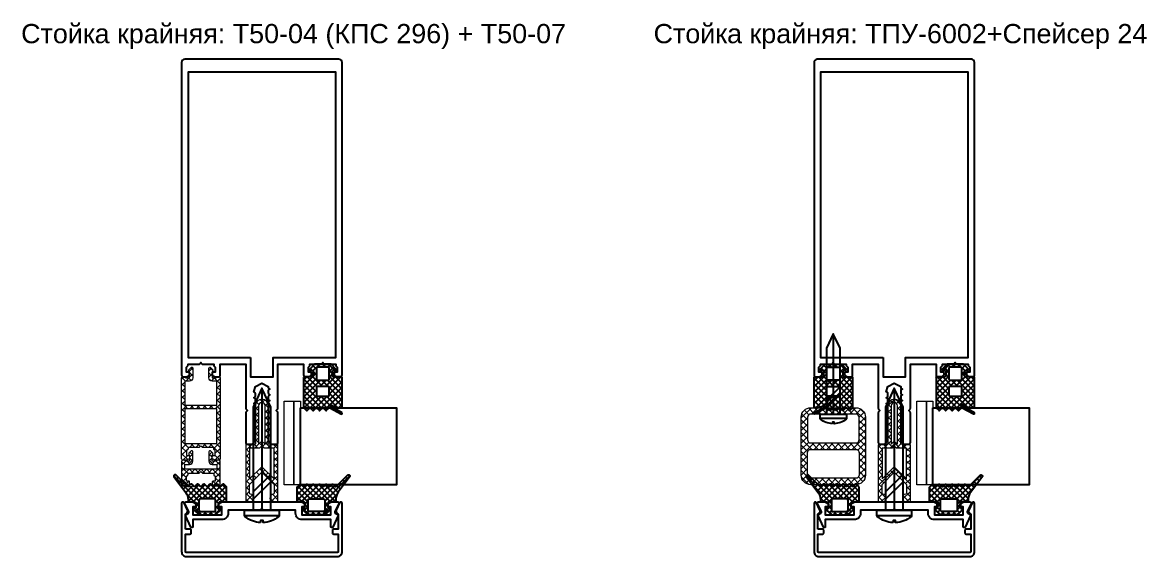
# Model space of a CAD drawing. Header units: millimetres. Extents: x 1744 to 18744, y -2272 to 2782.
# Drawn here: x 12708.1 to 13058.3, y 214.4 to 380.8 of the extents above; entities that cross this region are included whole.
import ezdxf

# ---------------------------------------------------------------- set-up
doc = ezdxf.new("R2010")
doc.units = ezdxf.units.MM
doc.layers.add('Steklopaket', color=5, linetype='Continuous')
doc.layers.add('подписи', color=7, linetype='Continuous')
for name, color, linetype, lineweight in [('Подкладки', 1, 'Continuous', 20), ('Уплотнители', 1, 'Continuous', 20), ('Штриховка', 1, 'Continuous', 5)]:
    doc.layers.add(name, color=color, linetype=linetype, lineweight=lineweight)
doc.styles.get("Standard").update_dxf_attribs({"font": 'arial.ttf'})

# ---------------------------------------------------------------- blocks, each defined once
blk = doc.blocks.new('КП45548')
at = {"color": 146, "true_color": 0x105689}
blk.add_lwpolyline([(-25, 21.5, 0.414214), (-24.5, 21), (-23.57, 21, 0.116434), (-23.44, 21.03), (-22.67, 21.42, 0.284079), (-22.5, 21.69), (-22.5, 22.2, 0.414214), (-22.8, 22.5), (-23.5, 22.5), (-23.5, 24), (-23.09, 24.41, 0.198912), (-23, 24.62), (-23, 25), (-19.44, 25, 0.284079), (-19.17, 25.17), (-19, 25.5), (-18.83, 25.17, 0.284079), (-18.56, 25), (-15, 25), (-15, 24.62, 0.198912), (-14.91, 24.41), (-14.5, 24), (-14.5, 22.5), (-15.2, 22.5, 0.414214), (-15.5, 22.2), (-15.5, 21.69, 0.284079), (-15.33, 21.42), (-14.56, 21.03, 0.116434), (-14.43, 21), (-13.5, 21, 0.414214), (-13, 21.5), (-13, 25), (-5, 25), (-5, 11.12, 0.198912), (-4.91, 10.91), (-4.5, 10.5), (-4.91, 10.09, 0.198912), (-5, 9.88), (-5, 0.5, 0.414214), (-4.5, 0), (-3.12, 0, 0.198912), (-2.91, 0.09), (-2.09, 0.91, 0.198912), (-2, 1.12), (-2, 1.46, 0.284079), (-2.17, 1.73), (-2.5, 1.9), (-2.17, 2.07, 0.284079), (-2, 2.34), (-2, 3.26, 0.284079), (-2.17, 3.53), (-2.5, 3.7), (-2.17, 3.87, 0.284079), (-2, 4.14), (-2, 5.06, 0.284079), (-2.17, 5.33), (-2.5, 5.5), (-2.17, 5.67, 0.284079), (-2, 5.94), (-2, 6.86, 0.284079), (-2.17, 7.13), (-2.5, 7.3), (-2.17, 7.47, 0.284079), (-2, 7.74), (-2, 8.66, 0.284079), (-2.17, 8.93), (-2.5, 9.1), (-2.17, 9.27, 0.284079), (-2, 9.54), (-2, 10.46, 0.284079), (-2.17, 10.73), (-2.5, 10.9), (-2.17, 11.07, 0.284079), (-2, 11.34), (-2, 12.26, 0.284079), (-2.17, 12.53), (-2.5, 12.7), (-2.17, 12.87, 0.284079), (-2, 13.14), (-2, 14.06, 0.284079), (-2.17, 14.33), (-2.5, 14.5), (-2.17, 14.67, 0.284079), (-2, 14.94), (-2, 15.86, 0.284079), (-2.17, 16.13), (-2.5, 16.3), (-2, 18), (0, 19), (2, 18), (2, 17.64, 0.284079), (2.17, 17.37), (2.5, 17.2), (2.17, 17.03, 0.284079), (2, 16.76), (2, 15.84, 0.284079), (2.17, 15.57), (2.5, 15.4), (2.17, 15.23, 0.284079), (2, 14.96), (2, 14.04, 0.284079), (2.17, 13.77), (2.5, 13.6), (2.17, 13.43, 0.284079), (2, 13.16), (2, 12.24, 0.284079), (2.17, 11.97), (2.5, 11.8), (2.17, 11.63, 0.284079), (2, 11.36), (2, 10.44, 0.284079), (2.17, 10.17), (2.5, 10), (2.17, 9.83, 0.284079), (2, 9.56), (2, 8.64, 0.284079), (2.17, 8.37), (2.5, 8.2), (2.17, 8.03, 0.284079), (2, 7.76), (2, 6.84, 0.284079), (2.17, 6.57), (2.5, 6.4), (2.17, 6.23, 0.284079), (2, 5.96), (2, 5.04, 0.284079), (2.17, 4.77), (2.5, 4.6), (2.17, 4.43, 0.284079), (2, 4.16), (2, 3.24, 0.284079), (2.17, 2.97), (2.5, 2.8), (2.17, 2.63, 0.284079), (2, 2.36), (2, 1.12, 0.198912), (2.09, 0.91), (2.91, 0.09, 0.198912), (3.12, 0), (4.5, 0, 0.414214), (5, 0.5), (5, 9.88, 0.198912), (4.91, 10.09), (4.5, 10.5), (4.91, 10.91, 0.198912), (5, 11.12), (5, 25), (13, 25), (13, 21.5, 0.414214), (13.5, 21), (14.43, 21, 0.116434), (14.56, 21.03), (15.33, 21.42, 0.284079), (15.5, 21.69), (15.5, 22.2, 0.414214), (15.2, 22.5), (14.5, 22.5), (14.5, 24), (14.91, 24.41, 0.198912), (15, 24.62), (15, 25), (18.56, 25, 0.284079), (18.83, 25.17), (19, 25.5), (19.17, 25.17, 0.284079), (19.44, 25), (23, 25), (23, 24.62, 0.198912), (23.09, 24.41), (23.5, 24), (23.5, 22.5), (22.8, 22.5, 0.414214), (22.5, 22.2), (22.5, 21.69, 0.284079), (22.67, 21.42), (23.44, 21.03, 0.116434), (23.57, 21), (24.5, 21, 0.414214), (25, 21.5), (25, 119, 0.414214), (24, 120), (-24, 120, 0.414214), (-25, 119)], format="xyb", close=True, dxfattribs=at)
blk.add_lwpolyline([(-3.5, 27), (-3.5, 21), (3.5, 21), (3.5, 27), (23, 27), (23, 116), (-23, 116), (-23, 27)], close=True, dxfattribs=at)
blk = doc.blocks.new('ТПУ-6002')
at = {"true_color": 0xafd9aa}
h = blk.add_hatch(dxfattribs=at)
h.set_pattern_fill('ANSI37', color=9, scale=10, angle=180, style=0)
h.set_pattern_definition([(225, (359.6389, 110.4286), (0.8838835, -0.8838835), []), (315, (359.6389, 110.4286), (0.8838835, 0.8838835), [])])
edge = h.paths.add_edge_path(flags=16)
edge.add_line((1.75, -1), (-1.75, -1))
edge.add_arc((-1.75, -1.25), 0.25, 90, 180)
edge.add_line((-2, -1.25), (-2, -4.75))
edge.add_arc((-1.75, -4.75), 0.25, 180, 270)
edge.add_line((-1.75, -5), (1.75, -5))
edge.add_arc((1.75, -4.75), 0.25, 270, 360)
edge.add_line((2, -4.75), (2, -1.25))
edge.add_arc((1.75, -1.25), 0.25, 0, 90)
edge = h.paths.add_edge_path()
edge.add_line((2.37, -12.66), (4.04, -13.57))
edge.add_arc((4.16, -13.35), 0.25, 241.5196, 270)
edge.add_line((4.16, -13.6), (5.75, -13.6))
edge.add_arc((5.75, -13.35), 0.25, 270, 360)
edge.add_line((6, -13.35), (6, -4.25))
edge.add_arc((5.75, -4.25), 0.25, 0, 90)
edge.add_line((5.75, -4), (3.25, -4))
edge.add_arc((3.25, -3.75), 0.25, 180, 270, ccw=False)
edge.add_line((3, -3.75), (3, -2.25))
edge.add_arc((3.25, -2.25), 0.25, 90, 180, ccw=False)
edge.add_line((3.25, -2), (3.9, -2))
edge.add_arc((3.9, -1.75), 0.25, 270, 405.0646)
edge.add_line((4.08, -1.57), (2.57, -0.07))
edge.add_arc((2.4, -0.25), 0.25, 45.0646, 90)
edge.add_line((2.4, 0), (-2.4, 0))
edge.add_arc((-2.4, -0.25), 0.25, 90, 134.9354)
edge.add_line((-2.57, -0.07), (-4.08, -1.57))
edge.add_arc((-3.9, -1.75), 0.25, 134.9354, 270)
edge.add_line((-3.9, -2), (-3.25, -2))
edge.add_arc((-3.25, -2.25), 0.25, 0, 90, ccw=False)
edge.add_line((-3, -2.25), (-3, -3.75))
edge.add_arc((-3.25, -3.75), 0.25, -90, 0, ccw=False)
edge.add_line((-3.25, -4), (-5.75, -4))
edge.add_arc((-5.75, -4.25), 0.25, 90, 180)
edge.add_line((-6, -4.25), (-6, -13.5))
edge.add_arc((-5.75, -13.5), 0.25, 180, 225)
edge.add_line((-5.93, -13.67), (-5.18, -14.42))
edge.add_arc((-5, -14.25), 0.25, 225, 315)
edge.add_line((-4.82, -14.42), (-4.18, -13.78))
edge.add_arc((-4, -13.95), 0.25, 45, 135, ccw=False)
edge.add_line((-3.82, -13.78), (-3.18, -14.42))
edge.add_arc((-3, -14.25), 0.25, 225, 315)
edge.add_line((-2.82, -14.42), (-2.18, -13.78))
edge.add_arc((-2, -13.95), 0.25, 45, 135, ccw=False)
edge.add_line((-1.82, -13.78), (-1.18, -14.42))
edge.add_arc((-1, -14.25), 0.25, 225, 315)
edge.add_line((-0.82, -14.42), (-0.18, -13.78))
edge.add_arc((0, -13.95), 0.25, 45, 135, ccw=False)
edge.add_line((0.18, -13.78), (0.82, -14.42))
edge.add_arc((1, -14.25), 0.25, 225, 315)
edge.add_line((1.18, -14.42), (1.87, -13.73))
edge.add_arc((2.04, -13.91), 0.25, 61.5196, 135, ccw=False)
edge.add_line((2.16, -13.69), (5.63, -15.57))
edge.add_arc((5.75, -15.35), 0.25, 241.5196, 421.5196)
edge.add_line((5.87, -15.13), (2.13, -13.1))
edge.add_arc((2.25, -12.88), 0.25, 61.5196, 241.5196, ccw=False)
edge = h.paths.add_edge_path(flags=16)
edge.add_line((1.75, -7), (-1.75, -7))
edge.add_arc((-1.75, -7.25), 0.25, 90, 180)
edge.add_line((-2, -7.25), (-2, -9.75))
edge.add_arc((-1.75, -9.75), 0.25, 180, 270)
edge.add_line((-1.75, -10), (1.75, -10))
edge.add_arc((1.75, -9.75), 0.25, 270, 360)
edge.add_line((2, -9.75), (2, -7.25))
edge.add_arc((1.75, -7.25), 0.25, 0, 90)
at = {"color": 9, "true_color": 0xafd9aa}
for points in [[(2.37, -12.66), (4.04, -13.57, 0.124913), (4.16, -13.6), (5.75, -13.6, 0.414214), (6, -13.35), (6, -4.25, 0.414214), (5.75, -4), (3.25, -4, -0.414214), (3, -3.75), (3, -2.25, -0.414214), (3.25, -2), (3.9, -2, 0.668587), (4.08, -1.57), (2.57, -0.07, 0.198619), (2.4, 0), (-2.4, 0, 0.198619), (-2.57, -0.07), (-4.08, -1.57, 0.668587), (-3.9, -2), (-3.25, -2, -0.414214), (-3, -2.25), (-3, -3.75, -0.414214), (-3.25, -4), (-5.75, -4, 0.414214), (-6, -4.25), (-6, -13.5, 0.198912), (-5.93, -13.67), (-5.18, -14.42, 0.414214), (-4.82, -14.42), (-4.18, -13.78, -0.414214), (-3.82, -13.78), (-3.18, -14.42, 0.414214), (-2.82, -14.42), (-2.18, -13.78, -0.414214), (-1.82, -13.78), (-1.18, -14.42, 0.414214), (-0.82, -14.42), (-0.18, -13.78, -0.414214), (0.18, -13.78), (0.82, -14.42, 0.414214), (1.18, -14.42), (1.87, -13.73, -0.332076), (2.16, -13.69), (5.63, -15.57, 1), (5.87, -15.13), (2.13, -13.1, -1)], [(1.75, -1), (-1.75, -1, 0.414214), (-2, -1.25), (-2, -4.75, 0.414214), (-1.75, -5), (1.75, -5, 0.414214), (2, -4.75), (2, -1.25, 0.414214)], [(1.75, -7), (-1.75, -7, 0.414214), (-2, -7.25), (-2, -9.75, 0.414214), (-1.75, -10), (1.75, -10, 0.414214), (2, -9.75), (2, -7.25, 0.414214)]]:
    blk.add_lwpolyline(points, format="xyb", close=True, dxfattribs=at)
blk = doc.blocks.new('КП45313-2')
blk.add_lwpolyline([(-12.43, -2.6, -0.116434), (-12.56, -2.57), (-13.33, -2.18, -0.284079), (-13.5, -1.92), (-13.5, -1.4, -0.414214), (-13.2, -1.1), (-12.5, -1.1), (-12.5, 1.4), (-21.5, 1.4), (-21.5, -1.1), (-20.8, -1.1, -0.414214), (-20.5, -1.4), (-20.5, -1.92, -0.284079), (-20.67, -2.18), (-21.44, -2.57, -0.116434), (-21.57, -2.6), (-23.7, -2.6, -0.548619), (-23.97, -2.17), (-22.73, 0.5, 0.414214), (-22.87, 0.89), (-23.63, 1.25, -0.414214), (-23.77, 1.64), (-22.1, 5.23, -0.291473), (-21.83, 5.4), (-21.8, 5.4, -0.414214), (-21.5, 5.1), (-21.5, 2.9), (-12.5, 2.9, -0.414214), (-10.5, 0.9), (-10.5, -0.1), (-0.44, -0.1, -0.284079), (-0.17, -0.27), (0, -0.6), (0.17, -0.27, -0.284079), (0.44, -0.1), (10.5, -0.1), (10.5, 0.9, -0.414214), (12.5, 2.9), (21.5, 2.9), (21.5, 5.1, -0.414214), (21.8, 5.4), (21.83, 5.4, -0.291473), (22.1, 5.23), (23.77, 1.64, -0.414214), (23.63, 1.25), (22.87, 0.89, 0.414214), (22.73, 0.5), (23.97, -2.17, -0.548619), (23.7, -2.6), (21.57, -2.6, -0.116434), (21.44, -2.57), (20.67, -2.18, -0.284079), (20.5, -1.92), (20.5, -1.4, -0.414214), (20.8, -1.1), (21.5, -1.1), (21.5, 1.4), (12.5, 1.4), (12.5, -1.1), (13.2, -1.1, -0.414214), (13.5, -1.4), (13.5, -1.92, -0.284079), (13.33, -2.18), (12.56, -2.57, -0.116434), (12.43, -2.6)], format="xyb", close=True)
blk = doc.blocks.new('ТПУ-007ММ')
at = {"true_color": 0xafd9aa}
h = blk.add_hatch(dxfattribs=at)
h.set_pattern_fill('ANSI37', color=9, scale=10, angle=180, style=0)
h.set_pattern_definition([(225, (-3851.0623, 2334.4012), (0.88388348, -0.88388348), []), (315, (-3851.0623, 2334.4012), (0.88388348, 0.88388348), [])])
edge = h.paths.add_edge_path(flags=16)
edge.add_line((2.1, -1), (-2.1, -1))
edge.add_arc((-2.1, -1.5), 0.5, 90, 180)
edge.add_line((-2.6, -1.5), (-2.6, -4.5))
edge.add_arc((-2.1, -4.5), 0.5, 180, 270)
edge.add_line((-2.1, -5), (2.1, -5))
edge.add_arc((2.1, -4.5), 0.5, 270, 360)
edge.add_line((2.6, -4.5), (2.6, -1.5))
edge.add_arc((2.1, -1.5), 0.5, 0, 90)
edge = h.paths.add_edge_path()
edge.add_arc((-3.85, -2.25), 0.25, 0, 90, ccw=False)
edge.add_line((-3.6, -2.25), (-3.6, -3.75))
edge.add_arc((-3.85, -3.75), 0.25, -90, 0, ccw=False)
edge.add_line((-3.85, -4), (-5.75, -4))
edge.add_arc((-5.75, -4.25), 0.25, 90, 180)
edge.add_line((-6, -4.25), (-6, -8.62))
edge.add_arc((-5.8, -8.62), 0.2, 180, 225)
edge.add_line((-5.94, -8.76), (-5.18, -9.53))
edge.add_arc((-5, -9.35), 0.25, 225, 315)
edge.add_line((-4.82, -9.53), (-4.18, -8.88))
edge.add_arc((-4, -9.06), 0.25, 45, 135, ccw=False)
edge.add_line((-3.82, -8.88), (-3.18, -9.53))
edge.add_arc((-3, -9.35), 0.25, 225, 315)
edge.add_line((-2.82, -9.53), (-2.18, -8.88))
edge.add_arc((-2, -9.06), 0.25, 45, 135, ccw=False)
edge.add_line((-1.82, -8.88), (-1.18, -9.53))
edge.add_arc((-1, -9.35), 0.25, 225, 315)
edge.add_line((-0.82, -9.53), (-0.18, -8.88))
edge.add_arc((0, -9.06), 0.25, 45, 135, ccw=False)
edge.add_line((0.18, -8.88), (0.82, -9.53))
edge.add_arc((1, -9.35), 0.25, 225, 315)
edge.add_line((1.18, -9.53), (1.82, -8.88))
edge.add_arc((2, -9.06), 0.25, 45, 135, ccw=False)
edge.add_line((2.18, -8.88), (2.82, -9.53))
edge.add_arc((3, -9.35), 0.25, 225, 315)
edge.add_line((3.18, -9.53), (3.82, -8.88))
edge.add_arc((4, -9.06), 0.25, 45, 135, ccw=False)
edge.add_line((4.18, -8.88), (4.82, -9.53))
edge.add_arc((5, -9.35), 0.25, 225, 315)
edge.add_line((5.18, -9.53), (5.82, -8.88))
edge.add_arc((6, -9.06), 0.25, 45, 135, ccw=False)
edge.add_line((6.18, -8.88), (9.82, -12.42))
edge.add_arc((10, -12.25), 0.25, 225, 315)
edge.add_line((10.18, -12.42), (10.39, -12.21))
edge.add_arc((10.21, -12.04), 0.25, 315, 380.2249)
edge.add_line((10.44, -11.95), (6.8, -7.06))
edge.add_arc((10, -4.67), 4, 180, 216.7605, ccw=False)
edge.add_line((6, -4.67), (6, -4.3))
edge.add_arc((5.7, -4.3), 0.3, 360, 450)
edge.add_line((5.7, -4), (3.85, -4))
edge.add_arc((3.85, -3.75), 0.25, 180, 270, ccw=False)
edge.add_line((3.6, -3.75), (3.6, -2.25))
edge.add_arc((3.85, -2.25), 0.25, 90, 180, ccw=False)
edge.add_line((3.85, -2), (4.1, -2))
edge.add_arc((4.1, -1.75), 0.25, 270, 405.0646)
edge.add_line((4.28, -1.57), (2.57, -0.07))
edge.add_arc((2.4, -0.25), 0.25, 45.0646, 90)
edge.add_line((2.4, 0), (-2.4, 0))
edge.add_arc((-2.4, -0.25), 0.25, 90, 134.9354)
edge.add_line((-2.57, -0.07), (-4.28, -1.57))
edge.add_arc((-4.1, -1.75), 0.25, 134.9354, 270)
edge.add_line((-4.1, -2), (-3.85, -2))
at = {"color": 9, "true_color": 0xafd9aa}
for points in [[(-3.85, -2, -0.414214), (-3.6, -2.25), (-3.6, -3.75, -0.414214), (-3.85, -4), (-5.75, -4, 0.414214), (-6, -4.25), (-6, -8.62, 0.198912), (-5.94, -8.76), (-5.18, -9.53, 0.414214), (-4.82, -9.53), (-4.18, -8.88, -0.414214), (-3.82, -8.88), (-3.18, -9.53, 0.414214), (-2.82, -9.53), (-2.18, -8.88, -0.414214), (-1.82, -8.88), (-1.18, -9.53, 0.414214), (-0.82, -9.53), (-0.18, -8.88, -0.414214), (0.18, -8.88), (0.82, -9.53, 0.414214), (1.18, -9.53), (1.82, -8.88, -0.414214), (2.18, -8.88), (2.82, -9.53, 0.414214), (3.18, -9.53), (3.82, -8.88, -0.414214), (4.18, -8.88), (4.82, -9.53, 0.414214), (5.18, -9.53), (5.82, -8.88, -0.414214), (6.18, -8.88), (9.82, -12.42, 0.414214), (10.18, -12.42), (10.39, -12.21, 0.292538), (10.44, -11.95), (6.8, -7.06, -0.161788), (6, -4.67), (6, -4.3, 0.414214), (5.7, -4), (3.85, -4, -0.414214), (3.6, -3.75), (3.6, -2.25, -0.414214), (3.85, -2), (4.1, -2, 0.668587), (4.28, -1.57), (2.57, -0.07, 0.198619), (2.4, 0), (-2.4, 0, 0.198619), (-2.57, -0.07), (-4.28, -1.57, 0.668587), (-4.1, -2)], [(2.1, -1), (-2.1, -1, 0.414214), (-2.6, -1.5), (-2.6, -4.5, 0.414214), (-2.1, -5), (2.1, -5, 0.414214), (2.6, -4.5), (2.6, -1.5, 0.414214)]]:
    blk.add_lwpolyline(points, format="xyb", close=True, dxfattribs=at)
blk = doc.blocks.new('КП45310')
at = {"color": 0}
blk.add_lwpolyline([(23.8, -4.26), (23.8, -8.78, -0.279739), (23.48, -9.31, 0.401559), (23.17, -10.23), (24.24, -12.52, 0.802585), (25, -12.36), (25, 2.74, 0.414214), (23.5, 4.24), (-23.5, 4.24, 0.414214), (-25, 2.74), (-25, -12.36, 0.802585), (-24.24, -12.52), (-23.17, -10.23, 0.401559), (-23.48, -9.31, -0.279739), (-23.8, -8.78), (-23.8, -4.26), (-22.3, -4.26, 0.414214), (-22, -3.96), (-22, -3.06, 0.414214), (-22.3, -2.76), (-23.8, -2.76), (-23.8, 2.74, -0.414214), (-23.5, 3.04), (23.5, 3.04, -0.414214), (23.8, 2.74), (23.8, -2.76), (22.3, -2.76, 0.414214), (22, -3.06), (22, -3.96, 0.414214), (22.3, -4.26)], format="xyb", close=True, dxfattribs=at)
blk = doc.blocks.new('ВС 5.5х38 А2 DIN7981')
for p, q in [((0, 38), (0, 0)), ((-5.4, -1.69), (5.4, -1.69))]:
    blk.add_line(p, q)
for points in [[(2.75, 0), (2.75, 32.1), (0, 38), (-2.75, 32.1), (-2.75, 0)], [(-2.75, 3.33), (2.75, 8.83), (2.75, 11.12), (-2.75, 5.62)]]:
    blk.add_lwpolyline(points, close=True)
blk.add_lwpolyline([(-0.39, -3.94, -0.161849), (-5.22, -2.08, -0.223888), (-5.4, -1.69), (-5.4, 0), (5.4, 0), (5.4, -1.69, -0.223888), (5.22, -2.08, -0.161849), (0.39, -3.94), (0.39, -3.24), (-0.39, -3.24)], format="xyb", close=True)
blk = doc.blocks.new('Т50-01')
at = {"layer": 'Штриховка', "lineweight": 5}
h = blk.add_hatch(dxfattribs=at)
h.set_pattern_fill('ANSI37', color=256, scale=11.2, angle=90, style=0)
h.set_pattern_definition([(135, (-7160.1142, 3974.9053), (-0.9899495, -0.9899495), []), (225, (-7160.1142, 3974.9053), (0.9899495, -0.9899495), [])])
h.paths.add_polyline_path([(-13.2, -0.7), (-12.5, 0), (-13.2, 0.7), (-13.2, 3.8), (-22.8, 3.8), (-19, 0), (-22.8, -3.8), (-13.2, -3.8)], flags=16)
edge = h.paths.add_edge_path()
edge.add_line((-12, -4.7), (-12, -2.25))
edge.add_arc((-11.75, -2.25), 0.25, 90, 180, ccw=False)
edge.add_line((-11.75, -2), (-5.2, -2))
edge.add_arc((-5, -1.85), 0.25, 216.8699, 323.1301)
edge.add_line((-4.8, -2), (0, -2))
edge.add_arc((0, 0), 2, 270, 450)
edge.add_line((0, 2), (-4.8, 2))
edge.add_arc((-5, 1.85), 0.25, 36.8699, 143.1301)
edge.add_line((-5.2, 2), (-11.75, 2))
edge.add_arc((-11.75, 2.25), 0.25, 180, 270, ccw=False)
edge.add_line((-12, 2.25), (-12, 4.7))
edge.add_arc((-12.3, 4.7), 0.3, 360, 450)
edge.add_line((-12.3, 5), (-29.7, 5))
edge.add_arc((-29.7, 4.7), 0.3, 90, 180)
edge.add_line((-30, 4.7), (-30, 3.75))
edge.add_arc((-28.75, 3.75), 1.25, 180, 350.7182)
edge.add_arc((-27.22, 3.5), 0.3, 90, 170.7182, ccw=False)
edge.add_line((-27.22, 3.8), (-24.5, 3.8))
edge.add_line((-24.5, 3.8), (-20.7, 0))
edge.add_line((-20.7, 0), (-24.5, -3.8))
edge.add_line((-24.5, -3.8), (-27.22, -3.8))
edge.add_arc((-27.22, -3.5), 0.3, 189.2818, 270, ccw=False)
edge.add_arc((-28.75, -3.75), 1.25, 9.2818, 180)
edge.add_line((-30, -3.75), (-30, -4.7))
edge.add_arc((-29.7, -4.7), 0.3, 180, 270)
edge.add_line((-29.7, -5), (-12.3, -5))
edge.add_arc((-12.3, -4.7), 0.3, 270, 360)
edge = h.paths.add_edge_path(flags=16)
edge.add_line((-11, 0), (-12, -1))
edge.add_line((-12, -1), (0, -1))
edge.add_arc((0, 0), 1, 270, 450)
edge.add_line((0, 1), (-12, 1))
edge.add_line((-12, 1), (-11, 0))
at = {"layer": 'Уплотнители'}
for points in [[(-12, -4.7), (-12, -2.25, -0.414214), (-11.75, -2), (-5.2, -2, 0.5), (-4.8, -2), (0, -2, 1), (0, 2), (-4.8, 2, 0.5), (-5.2, 2), (-11.75, 2, -0.414214), (-12, 2.25), (-12, 4.7, 0.414214), (-12.3, 5), (-29.7, 5, 0.414214), (-30, 4.7), (-30, 3.75, 0.922113), (-27.52, 3.55, -0.367523), (-27.22, 3.8), (-24.5, 3.8), (-20.7, 0), (-24.5, -3.8), (-27.22, -3.8, -0.367523), (-27.52, -3.55, 0.922113), (-30, -3.75), (-30, -4.7, 0.414214), (-29.7, -5), (-12.3, -5, 0.414214)], [(-11, 0), (-12, -1), (0, -1, 1), (0, 1), (-12, 1), (-11, 0)]]:
    blk.add_lwpolyline(points, format="xyb", close=True, dxfattribs=at)
blk.add_lwpolyline([(-13.2, -0.7), (-12.5, 0), (-13.2, 0.7), (-13.2, 3.8), (-22.8, 3.8), (-19, 0), (-22.8, -3.8), (-13.2, -3.8)], close=True, dxfattribs=at)
blk = doc.blocks.new('Т50-07')
at = {"layer": 'Штриховка', "lineweight": 5}
h = blk.add_hatch(dxfattribs=at)
h.set_pattern_fill('ANSI37', color=256, scale=11.2, angle=90, style=0)
h.set_pattern_definition([(135, (-11406.9071, 3792.9893), (-0.9899495, -0.9899495), []), (225, (-11406.9071, 3792.9893), (0.9899495, -0.9899495), [])])
h.paths.add_polyline_path([(1.2, 5), (1.2, -5), (12, -5), (12, 5)], flags=16)
edge = h.paths.add_edge_path()
edge.add_line((0, 5), (-7.5, 5))
edge.add_line((-7.5, 5), (-7.5, 3.5))
edge.add_arc((-8.5, 3.5), 1, -90, 0, ccw=False)
edge.add_line((-8.5, 2.5), (-11.48, 2.5))
edge.add_arc((-11.48, 2.82), 0.317, 135, 270, ccw=False)
edge.add_line((-11.71, 3.04), (-11.04, 3.71))
edge.add_arc((-10.82, 3.5), 0.3, 45, 135, ccw=False)
edge.add_line((-10.61, 3.71), (-10.4, 3.5))
edge.add_line((-10.4, 3.5), (-8.5, 3.5))
edge.add_line((-8.5, 3.5), (-8.5, 4.8))
edge.add_arc((-8.5, 5.1), 0.3, 180, 270, ccw=False)
edge.add_line((-8.8, 5.1), (-8.8, 5.7))
edge.add_arc((-8.5, 5.7), 0.3, 90, 180, ccw=False)
edge.add_line((-8.5, 6), (16.7, 6))
edge.add_arc((16.7, 5.5), 0.5, 0, 90, ccw=False)
edge.add_line((17.2, 5.5), (17.2, 4.57))
edge.add_arc((16.9, 4.57), 0.3, -26.5651, 0, ccw=False)
edge.add_line((17.17, 4.44), (16.78, 3.67))
edge.add_arc((16.51, 3.8), 0.3, 270, 333.4349, ccw=False)
edge.add_line((16.51, 3.5), (16, 3.5))
edge.add_arc((16, 3.8), 0.3, 180, 270, ccw=False)
edge.add_line((15.7, 3.8), (15.7, 4.5))
edge.add_line((15.7, 4.5), (14.2, 4.5))
edge.add_line((14.2, 4.5), (13.79, 4.09))
edge.add_arc((13.58, 4.3), 0.3, 270, 315, ccw=False)
edge.add_line((13.58, 4), (13.2, 4))
edge.add_line((13.2, 4), (13.2, 0.62))
edge.add_arc((12.9, 0.62), 0.3, -45, 0, ccw=False)
edge.add_line((13.11, 0.41), (12.7, 0))
edge.add_line((12.7, 0), (13.11, -0.41))
edge.add_arc((12.9, -0.62), 0.3, 0, 45, ccw=False)
edge.add_line((13.2, -0.62), (13.2, -4))
edge.add_line((13.2, -4), (13.58, -4))
edge.add_arc((13.58, -4.3), 0.3, 45, 90, ccw=False)
edge.add_line((13.79, -4.09), (14.2, -4.5))
edge.add_line((14.2, -4.5), (15.7, -4.5))
edge.add_line((15.7, -4.5), (15.7, -3.8))
edge.add_arc((16, -3.8), 0.3, 90, 180, ccw=False)
edge.add_line((16, -3.5), (16.51, -3.5))
edge.add_arc((16.51, -3.8), 0.3, 26.5651, 90, ccw=False)
edge.add_line((16.78, -3.67), (17.17, -4.44))
edge.add_arc((16.9, -4.57), 0.3, 0, 26.5651, ccw=False)
edge.add_line((17.2, -4.57), (17.2, -5.5))
edge.add_arc((16.7, -5.5), 0.5, -90, 0, ccw=False)
edge.add_line((16.7, -6), (-8.5, -6))
edge.add_arc((-8.5, -5.7), 0.3, 180, 270, ccw=False)
edge.add_line((-8.8, -5.7), (-8.8, -5.1))
edge.add_arc((-8.5, -5.1), 0.3, 90, 180, ccw=False)
edge.add_line((-8.5, -4.8), (-8.5, -3.5))
edge.add_line((-8.5, -3.5), (-10.4, -3.5))
edge.add_line((-10.4, -3.5), (-10.61, -3.71))
edge.add_arc((-10.82, -3.5), 0.3, 225, 315, ccw=False)
edge.add_line((-11.04, -3.71), (-11.71, -3.04))
edge.add_arc((-11.48, -2.82), 0.317, 90, 225, ccw=False)
edge.add_line((-11.48, -2.5), (-8.5, -2.5))
edge.add_arc((-8.5, -3.5), 1, 0, 90, ccw=False)
edge.add_line((-7.5, -3.5), (-7.5, -5))
edge.add_line((-7.5, -5), (0, -5))
edge.add_line((0, -5), (0, 5))
at = {"layer": 'Уплотнители'}
blk.add_lwpolyline([(0, 5), (-7.5, 5), (-7.5, 3.5, -0.414214), (-8.5, 2.5), (-11.48, 2.5, -0.668179), (-11.71, 3.04), (-11.04, 3.71, -0.414214), (-10.61, 3.71), (-10.4, 3.5), (-8.5, 3.5), (-8.5, 4.8, -0.414214), (-8.8, 5.1), (-8.8, 5.7, -0.414214), (-8.5, 6), (16.7, 6, -0.414214), (17.2, 5.5), (17.2, 4.57, -0.116434), (17.17, 4.44), (16.78, 3.67, -0.284079), (16.51, 3.5), (16, 3.5, -0.414214), (15.7, 3.8), (15.7, 4.5), (14.2, 4.5), (13.79, 4.09, -0.198912), (13.58, 4), (13.2, 4), (13.2, 0.62, -0.198912), (13.11, 0.41), (12.7, 0), (13.11, -0.41, -0.198912), (13.2, -0.62), (13.2, -4), (13.58, -4, -0.198912), (13.79, -4.09), (14.2, -4.5), (15.7, -4.5), (15.7, -3.8, -0.414214), (16, -3.5), (16.51, -3.5, -0.284079), (16.78, -3.67), (17.17, -4.44, -0.116434), (17.2, -4.57), (17.2, -5.5, -0.414214), (16.7, -6), (-8.5, -6, -0.414214), (-8.8, -5.7), (-8.8, -5.1, -0.414214), (-8.5, -4.8), (-8.5, -3.5), (-10.4, -3.5), (-10.61, -3.71, -0.414214), (-11.04, -3.71), (-11.71, -3.04, -0.668179), (-11.48, -2.5), (-8.5, -2.5, -0.414214), (-7.5, -3.5), (-7.5, -5), (0, -5)], format="xyb", close=True, dxfattribs=at)
blk.add_lwpolyline([(1.2, 5), (1.2, -5), (12, -5), (12, 5)], close=True, dxfattribs=at)
blk = doc.blocks.new('Т50-04')
at = {"layer": 'Штриховка', "lineweight": 5}
h = blk.add_hatch(dxfattribs=at)
h.set_pattern_fill('ANSI37', color=256, scale=0.4, angle=90, style=0)
h.set_pattern_definition([(135, (70.9065, -539.6547), (-0.8980256, -0.8980256), []), (225, (70.9065, -539.6547), (0.8980256, -0.8980256), [])])
edge = h.paths.add_edge_path()
edge.add_line((0.7, 0), (1.11, 0.41))
edge.add_arc((0.9, 0.62), 0.3, 315, 360)
edge.add_line((1.2, 0.62), (1.2, 4))
edge.add_line((1.2, 4), (1.58, 4))
edge.add_arc((1.58, 4.3), 0.3, 270, 315)
edge.add_line((1.79, 4.09), (2.2, 4.5))
edge.add_line((2.2, 4.5), (3.7, 4.5))
edge.add_line((3.7, 4.5), (3.7, 3.8))
edge.add_arc((4, 3.8), 0.3, 180, 270)
edge.add_line((4, 3.5), (4.51, 3.5))
edge.add_arc((4.51, 3.8), 0.3, 270, 333.4349)
edge.add_line((4.78, 3.67), (5.17, 4.44))
edge.add_arc((4.9, 4.57), 0.3, 333.4349, 360)
edge.add_line((5.2, 4.57), (5.2, 5.5))
edge.add_arc((4.7, 5.5), 0.5, 360, 450)
edge.add_line((4.7, 6), (-2.5, 6))
edge.add_arc((-2.5, 5.7), 0.3, 90, 180)
edge.add_line((-2.8, 5.7), (-2.8, 5.1))
edge.add_arc((-2.5, 5.1), 0.3, 180, 270)
edge.add_line((-2.5, 4.8), (-2.5, 3.5))
edge.add_line((-2.5, 3.5), (-4.4, 3.5))
edge.add_line((-4.4, 3.5), (-4.61, 3.71))
edge.add_arc((-4.82, 3.5), 0.3, 405, 495)
edge.add_line((-5.04, 3.71), (-5.71, 3.04))
edge.add_arc((-5.48, 2.82), 0.317, 135, 270)
edge.add_line((-5.48, 2.5), (-2.5, 2.5))
edge.add_arc((-2.5, 3.5), 1, 270, 360)
edge.add_line((-1.5, 3.5), (-1.5, 5))
edge.add_line((-1.5, 5), (0, 5))
edge.add_line((0, 5), (0, -5))
edge.add_line((0, -5), (-1.5, -5))
edge.add_line((-1.5, -5), (-1.5, -3.5))
edge.add_arc((-2.5, -3.5), 1, 360, 450)
edge.add_line((-2.5, -2.5), (-5.48, -2.5))
edge.add_arc((-5.48, -2.82), 0.317, 90, 225)
edge.add_line((-5.71, -3.04), (-5.04, -3.71))
edge.add_arc((-4.82, -3.5), 0.3, 225, 315)
edge.add_line((-4.61, -3.71), (-4.4, -3.5))
edge.add_line((-4.4, -3.5), (-2.5, -3.5))
edge.add_line((-2.5, -3.5), (-2.5, -4.8))
edge.add_arc((-2.5, -5.1), 0.3, 90, 180)
edge.add_line((-2.8, -5.1), (-2.8, -5.7))
edge.add_arc((-2.5, -5.7), 0.3, 180, 270)
edge.add_line((-2.5, -6), (4.7, -6))
edge.add_arc((4.7, -5.5), 0.5, 270, 360)
edge.add_line((5.2, -5.5), (5.2, -4.57))
edge.add_arc((4.9, -4.57), 0.3, 360, 386.5651)
edge.add_line((5.17, -4.44), (4.78, -3.67))
edge.add_arc((4.51, -3.8), 0.3, 386.5651, 450)
edge.add_line((4.51, -3.5), (4, -3.5))
edge.add_arc((4, -3.8), 0.3, 450, 540)
edge.add_line((3.7, -3.8), (3.7, -4.5))
edge.add_line((3.7, -4.5), (2.2, -4.5))
edge.add_line((2.2, -4.5), (1.79, -4.09))
edge.add_arc((1.58, -4.3), 0.3, 405, 450)
edge.add_line((1.58, -4), (1.2, -4))
edge.add_line((1.2, -4), (1.2, -0.62))
edge.add_arc((0.9, -0.62), 0.3, 360, 405)
edge.add_line((1.11, -0.41), (0.7, 0))
at = {"layer": 'Уплотнители'}
blk.add_lwpolyline([(0.7, 0), (1.11, 0.41, 0.198912), (1.2, 0.62), (1.2, 4), (1.58, 4, 0.198912), (1.79, 4.09), (2.2, 4.5), (3.7, 4.5), (3.7, 3.8, 0.414214), (4, 3.5), (4.51, 3.5, 0.284079), (4.78, 3.67), (5.17, 4.44, 0.116434), (5.2, 4.57), (5.2, 5.5, 0.414214), (4.7, 6), (-2.5, 6, 0.414214), (-2.8, 5.7), (-2.8, 5.1, 0.414214), (-2.5, 4.8), (-2.5, 3.5), (-4.4, 3.5), (-4.61, 3.71, 0.414214), (-5.04, 3.71), (-5.71, 3.04, 0.668179), (-5.48, 2.5), (-2.5, 2.5, 0.414214), (-1.5, 3.5), (-1.5, 5), (0, 5), (0, -5), (-1.5, -5), (-1.5, -3.5, 0.414214), (-2.5, -2.5), (-5.48, -2.5, 0.668179), (-5.71, -3.04), (-5.04, -3.71, 0.414214), (-4.61, -3.71), (-4.4, -3.5), (-2.5, -3.5), (-2.5, -4.8, 0.414214), (-2.8, -5.1), (-2.8, -5.7, 0.414214), (-2.5, -6), (4.7, -6, 0.414214), (5.2, -5.5), (5.2, -4.57, 0.116434), (5.17, -4.44), (4.78, -3.67, 0.284079), (4.51, -3.5), (4, -3.5, 0.414214), (3.7, -3.8), (3.7, -4.5), (2.2, -4.5), (1.79, -4.09, 0.198912), (1.58, -4), (1.2, -4), (1.2, -0.62, 0.198912), (1.11, -0.41), (0.7, 0)], format="xyb", dxfattribs=at)
blk = doc.blocks.new('Спейсер 24')
at = {"layer": 'Штриховка', "lineweight": 5}
h = blk.add_hatch(dxfattribs=at)
h.set_pattern_fill('ANSI37', color=256, scale=11.2, angle=90, style=0)
h.set_pattern_definition([(135, (-7515.7988, 3664.8835), (-0.9899495, -0.9899495), []), (225, (-7515.7988, 3664.8835), (0.9899495, -0.9899495), [])])
h.paths.add_polyline_path([(21, -10, 0.414214), (24, -7), (24, 7, 0.414214), (21, 10), (3, 10, 0.414214), (0, 7), (0, -7, 0.414214), (3, -10)])
h.paths.add_polyline_path([(10, -8), (3, -8, -0.414214), (2, -7), (2, 7, -0.414214), (3, 8), (10, 8, -0.414214), (11, 7), (11, -7, -0.414214)], flags=16)
h.paths.add_polyline_path([(13, -7), (13, 7, -0.414214), (14, 8), (21, 8, -0.414214), (22, 7), (22, -7, -0.414214), (21, -8), (14, -8, -0.414214)], flags=16)
at = {"layer": 'Уплотнители'}
for points in [[(21, -10), (3, -10, -0.414214), (0, -7), (0, 7, -0.414214), (3, 10), (21, 10, -0.414214), (24, 7), (24, -7, -0.414214)], [(10, -8), (3, -8, -0.414214), (2, -7), (2, 7, -0.414214), (3, 8), (10, 8, -0.414214), (11, 7), (11, -7, -0.414214)], [(22, -7), (22, 7, 0.414214), (21, 8), (14, 8, 0.414214), (13, 7), (13, -7, 0.414214), (14, -8), (21, -8, 0.414214)]]:
    blk.add_lwpolyline(points, format="xyb", close=True, dxfattribs=at)
blk = doc.blocks.new('ВС 4.2х25 А2 DIN7981')
for p, q in [((0, 25), (0, 0)), ((-4.12, -1.29), (4.12, -1.29))]:
    blk.add_line(p, q)
for points in [[(2.1, 0), (2.1, 20.5), (0, 25), (-2.1, 20.5), (-2.1, 0)], [(-2.1, 2.54), (2.1, 6.74), (2.1, 8.49), (-2.1, 4.29)]]:
    blk.add_lwpolyline(points, close=True)
blk.add_lwpolyline([(-0.3, -3.01, -0.161849), (-3.98, -1.58, -0.223888), (-4.12, -1.29), (-4.12, 0), (4.12, 0), (4.12, -1.29, -0.223888), (3.98, -1.58, -0.161849), (0.3, -3.01), (0.3, -2.47), (-0.3, -2.47)], format="xyb", close=True)

msp = doc.modelspace()

# ---------------------------------------------------------------- linework, layer by layer
at = {"layer": 'Steklopaket'}
for points in [[(12794.696, 260.76), (12824.696, 260.76), (12824.696, 236.76), (12794.696, 236.76)], [(12991.736, 260.76), (13021.736, 260.76), (13021.736, 236.76), (12991.736, 236.76)]]:
    msp.add_lwpolyline(points, close=True, dxfattribs=at)
at = {"layer": 'Подкладки'}
for points in [[(12789.696, 262.76), (12792.696, 262.76), (12792.696, 236.76), (12789.696, 236.76)], [(12792.696, 262.76), (12794.696, 262.76), (12794.696, 236.76), (12792.696, 236.76)], [(12986.736, 262.76), (12989.736, 262.76), (12989.736, 236.76), (12986.736, 236.76)], [(12989.736, 262.76), (12991.736, 262.76), (12991.736, 236.76), (12989.736, 236.76)]]:
    msp.add_lwpolyline(points, close=True, dxfattribs=at)

# ---------------------------------------------------------------- block references
for name, p in [('КП45548', (12782.696, 249.36)), ('КП45548', (12979.736, 249.36)), ('ВС 4.2х25 А2 DIN7981', (12960.736, 258.76)), ('ТПУ-6002', (12801.696, 274.36)), ('ТПУ-6002', (12998.736, 274.36)), ('ВС 5.5х38 А2 DIN7981', (12782.696, 228.861)), ('ВС 5.5х38 А2 DIN7981', (12979.736, 228.861))]:
    msp.add_blockref(name, p)
for name, p, rotation in [('Т50-07', (12763.696, 261.56), 270), ('Т50-01', (12782.696, 261.36), 90), ('Т50-01', (12979.736, 261.36), 90), ('Спейсер 24', (12960.736, 236.76), 90), ('Т50-04', (12763.696, 241.56), 270), ('ТПУ-007ММ', (12765.696, 227.36), 180), ('ТПУ-007ММ', (12962.736, 227.36), 180), ('КП45310', (12782.696, 218.604), 180), ('КП45313-2', (12782.696, 228.758), 180), ('КП45310', (12979.736, 218.604), 180), ('КП45313-2', (12979.736, 228.758), 180)]:
    msp.add_blockref(name, p, dxfattribs=dict(rotation=rotation))
at = {"xscale": -1}
msp.add_blockref('ТПУ-6002', (12960.736, 274.36), dxfattribs=at)
at = {"xscale": -1, "rotation": 180}
for p in [(12799.696, 227.36), (12996.736, 227.36)]:
    msp.add_blockref('ТПУ-007ММ', p, dxfattribs=at)

# ---------------------------------------------------------------- texts
at = {"layer": 'подписи'}
for s, p in [('Стойка крайняя: Т50-04 (КПС 296) + Т50-07', (12707.696, 374.36)), ('Стойка крайняя: ТПУ-6002+Спейсер 24', (12904.736, 374.36))]:
    msp.add_text(s, height=6, dxfattribs=at).set_placement(p)

doc.saveas('drawing.dxf')
